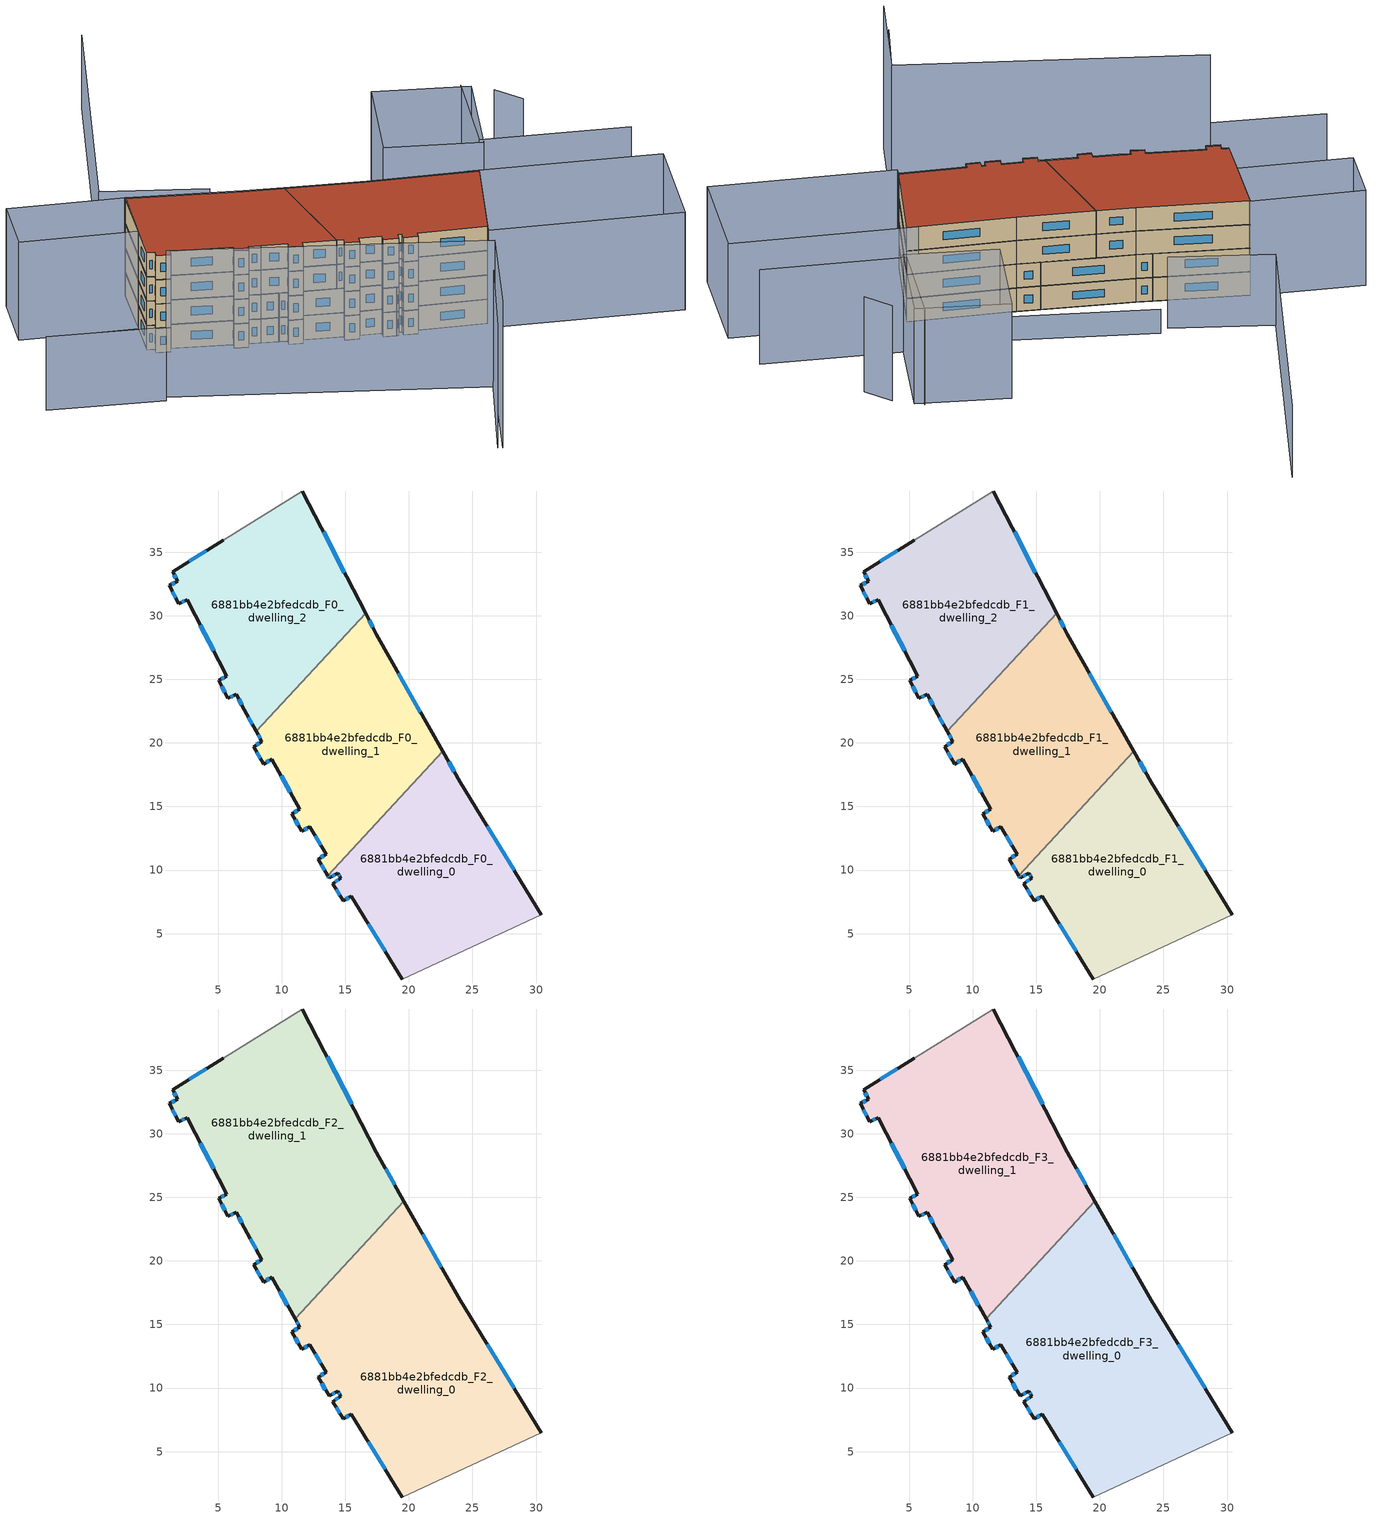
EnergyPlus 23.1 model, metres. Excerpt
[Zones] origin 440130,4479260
6881bb4e2bfedcdb_F0_dwelling_0
 floor ground (EU_floor_Construction): 30.42,6.48 24.03,16.91 22.66,19.33 13.62,9.57 13.73,9.38 14.4,9.75 14.63,9.37 14.02,8.93 14.83,7.58 15.48,7.96 19.48,1.43 z0
 wall outside (EU_wall_Construction): 22.66,19.33 24.03,16.91 30.42,6.48 / 19.48,1.43 15.48,7.96 14.83,7.58 14.02,8.93 14.63,9.37 14.4,9.75 13.73,9.38 13.62,9.57 z0:3
 wall adiabatic (EU_wall_Construction): 30.42,6.48 19.48,1.43 z0:3
 wall to 6881bb4e2bfedcdb_F0_dwelling_1 (EU_wall_Construction): 13.62,9.57 22.66,19.33 z0:3
 window (EU_Window_Construction): 14.22,9.08 14.43,9.23 / 14.55,9.5 14.48,9.63 / 14.18,9.63 13.95,9.5 / 13.7,9.44 13.66,9.5 / 23.12,18.52 23.57,17.72 / 26.16,13.43 28.28,9.97 / 18.14,3.61 16.81,5.77 / 15.26,7.83 15.05,7.71 / 14.56,8.03 14.29,8.48 z1:2
6881bb4e2bfedcdb_F0_dwelling_1
 floor ground (EU_floor_Construction): 13.62,9.57 22.66,19.33 17.43,28.54 16.59,30.18 8,20.9 8.44,20.09 7.79,19.71 8.56,18.33 9.22,18.71 11.41,14.79 10.78,14.44 11.58,13.04 12.21,13.41 13.51,11.24 12.85,10.86 z0
 wall outside (EU_wall_Construction): 16.59,30.18 17.43,28.54 22.66,19.33 / 13.62,9.57 12.85,10.86 13.51,11.24 12.21,13.41 11.58,13.04 10.78,14.44 11.41,14.79 9.22,18.71 8.56,18.33 7.79,19.71 8.44,20.09 8,20.9 z0:3
 wall to 6881bb4e2bfedcdb_F0_dwelling_2 (EU_wall_Construction): 8,20.9 16.59,30.18 z0:3
 window (EU_Window_Construction): 12,13.29 11.79,13.16 / 11.31,13.51 11.05,13.97 / 10.99,14.56 11.2,14.68 / 10.68,16.1 9.95,17.4 / 9,18.58 8.78,18.46 / 8.31,18.79 8.05,19.25 / 8.01,19.84 8.23,19.96 / 8.29,20.36 8.15,20.63 / 16.87,29.63 17.15,29.09 / 19.18,25.46 20.91,22.41 / 13.37,10 13.11,10.43 / 13.07,10.99 13.29,11.11 / 13.08,11.96 12.65,12.68 z1:2
6881bb4e2bfedcdb_F0_dwelling_2
 floor ground (EU_floor_Construction): 8,20.9 16.59,30.18 11.63,39.81 5.38,35.96 1.41,33.48 1.81,32.7 1.14,32.38 1.9,30.95 2.55,31.27 5.68,25.25 5.03,24.91 5.75,23.5 6.41,23.84 7.06,22.59 z0
 wall outside (EU_wall_Construction): 11.63,39.81 16.59,30.18 / 8,20.9 7.06,22.59 6.41,23.84 5.75,23.5 5.03,24.91 5.68,25.25 2.55,31.27 1.9,30.95 1.14,32.38 1.81,32.7 1.41,33.48 5.38,35.96 z0:3
 wall adiabatic (EU_wall_Construction): 5.38,35.96 11.63,39.81 z0:3
 window (EU_Window_Construction): 5.51,23.97 5.27,24.44 / 5.25,25.03 5.46,25.14 / 4.63,27.26 3.6,29.26 / 2.34,31.17 2.12,31.06 / 1.64,31.43 1.39,31.9 / 1.36,32.49 1.59,32.59 / 1.68,32.96 1.55,33.22 / 2.74,34.31 4.05,35.13 / 13.29,36.59 14.93,33.4 / 7.69,21.46 7.38,22.02 / 6.85,23.01 6.63,23.42 / 6.19,23.72 5.97,23.61 z1:2
6881bb4e2bfedcdb_F1_dwelling_0
 floor to 6881bb4e2bfedcdb_F0_dwelling_0 (EU_floor_Construction): 30.42,6.48 24.03,16.91 22.66,19.33 13.62,9.57 13.73,9.38 14.4,9.75 14.63,9.37 14.02,8.93 14.83,7.58 15.48,7.96 19.48,1.43 z3
 wall outside (EU_wall_Construction): 22.66,19.33 24.03,16.91 30.42,6.48 / 19.48,1.43 15.48,7.96 14.83,7.58 14.02,8.93 14.63,9.37 14.4,9.75 13.73,9.38 13.62,9.57 z3:6
 wall adiabatic (EU_wall_Construction): 30.42,6.48 19.48,1.43 z3:6
 wall to 6881bb4e2bfedcdb_F1_dwelling_1 (EU_wall_Construction): 13.62,9.57 22.66,19.33 z3:6
 window (EU_Window_Construction): 14.22,9.08 14.43,9.23 / 14.55,9.5 14.48,9.63 / 14.18,9.63 13.95,9.5 / 13.7,9.44 13.66,9.5 / 23.12,18.52 23.57,17.72 / 26.16,13.43 28.28,9.97 / 18.14,3.61 16.81,5.77 / 15.26,7.83 15.05,7.71 / 14.56,8.03 14.29,8.48 z4:5
6881bb4e2bfedcdb_F1_dwelling_1
 floor to 6881bb4e2bfedcdb_F0_dwelling_1 (EU_floor_Construction): 13.62,9.57 22.66,19.33 17.43,28.54 16.59,30.18 8,20.9 8.44,20.09 7.79,19.71 8.56,18.33 9.22,18.71 11.41,14.79 10.78,14.44 11.57,13.04 12.21,13.41 13.51,11.24 12.85,10.86 z3
 wall outside (EU_wall_Construction): 16.59,30.18 17.43,28.54 22.66,19.33 / 13.62,9.57 12.85,10.86 13.51,11.24 12.21,13.41 11.58,13.04 10.78,14.44 11.41,14.79 9.22,18.71 8.56,18.33 7.79,19.71 8.44,20.09 8,20.9 z3:6
 wall to 6881bb4e2bfedcdb_F1_dwelling_2 (EU_wall_Construction): 8,20.9 16.59,30.18 z3:6
 window (EU_Window_Construction): 12,13.29 11.79,13.16 / 11.31,13.51 11.05,13.97 / 10.99,14.56 11.2,14.68 / 10.68,16.1 9.95,17.4 / 9,18.58 8.78,18.46 / 8.31,18.79 8.05,19.25 / 8.01,19.84 8.23,19.96 / 8.29,20.36 8.15,20.63 / 16.87,29.63 17.15,29.09 / 19.18,25.46 20.91,22.41 / 13.37,10 13.11,10.43 / 13.07,10.99 13.29,11.11 / 13.08,11.96 12.65,12.68 z4:5
6881bb4e2bfedcdb_F1_dwelling_2
 floor to 6881bb4e2bfedcdb_F0_dwelling_2 (EU_floor_Construction): 8,20.9 16.59,30.18 11.63,39.81 5.38,35.96 1.41,33.48 1.81,32.7 1.14,32.38 1.9,30.95 2.55,31.27 5.68,25.25 5.03,24.91 5.75,23.5 6.41,23.84 7.06,22.59 z3
 wall outside (EU_wall_Construction): 11.63,39.81 16.59,30.18 / 8,20.9 7.06,22.59 6.41,23.84 5.75,23.5 5.03,24.91 5.68,25.25 2.55,31.27 1.9,30.95 1.14,32.38 1.81,32.7 1.41,33.48 5.38,35.96 z3:6
 wall adiabatic (EU_wall_Construction): 5.38,35.96 11.63,39.81 z3:6
 window (EU_Window_Construction): 5.51,23.97 5.27,24.44 / 5.25,25.03 5.46,25.14 / 4.63,27.26 3.6,29.26 / 2.34,31.17 2.12,31.06 / 1.64,31.43 1.39,31.9 / 1.36,32.49 1.59,32.59 / 1.68,32.96 1.55,33.22 / 2.74,34.31 4.05,35.13 / 13.29,36.59 14.93,33.4 / 7.69,21.46 7.38,22.02 / 6.85,23.01 6.63,23.42 / 6.19,23.72 5.97,23.61 z4:5
6881bb4e2bfedcdb_F2_dwelling_0
 floor to 6881bb4e2bfedcdb_F1_dwelling_0 (EU_floor_Construction): 30.42,6.48 24.03,16.91 22.66,19.33 13.62,9.57 13.73,9.38 14.4,9.75 14.63,9.37 14.02,8.93 14.83,7.58 15.48,7.96 19.48,1.43 z6
 floor to 6881bb4e2bfedcdb_F1_dwelling_1 (EU_floor_Construction): 13.62,9.57 22.66,19.33 19.61,24.69 11.05,15.44 11.41,14.79 10.78,14.44 11.57,13.04 12.21,13.41 13.51,11.24 12.85,10.86 z6
 wall outside (EU_wall_Construction): 19.61,24.69 24.03,16.91 30.42,6.48 / 19.48,1.43 15.48,7.96 14.83,7.58 14.02,8.93 14.63,9.37 14.4,9.75 13.73,9.38 12.85,10.86 13.51,11.24 12.21,13.41 11.58,13.04 10.78,14.44 11.41,14.79 11.05,15.44 z6:9
 wall adiabatic (EU_wall_Construction): 30.42,6.48 19.48,1.43 z6:9
 wall to 6881bb4e2bfedcdb_F2_dwelling_1 (EU_wall_Construction): 11.05,15.44 19.61,24.69 z6:9
 window (EU_Window_Construction): 14.22,9.08 14.43,9.23 / 14.55,9.5 14.48,9.63 / 14.18,9.63 13.95,9.5 / 13.44,9.88 13.15,10.37 / 13.07,10.99 13.29,11.11 / 13.08,11.96 12.65,12.68 / 12,13.29 11.79,13.16 / 11.31,13.51 11.05,13.97 / 10.99,14.56 11.2,14.68 / 11.29,15.01 11.17,15.22 / 21.09,22.09 22.55,19.51 / 26.16,13.43 28.28,9.97 / 18.14,3.61 16.81,5.77 / 15.26,7.83 15.05,7.71 / 14.56,8.03 14.29,8.48 z7:8
6881bb4e2bfedcdb_F2_dwelling_1
 floor to 6881bb4e2bfedcdb_F1_dwelling_1 (EU_floor_Construction): 11.05,15.44 19.61,24.69 17.43,28.54 16.59,30.18 8,20.9 8.44,20.09 7.79,19.71 8.56,18.33 9.22,18.71 z6
 floor to 6881bb4e2bfedcdb_F1_dwelling_2 (EU_floor_Construction): 8,20.9 16.59,30.18 11.63,39.81 5.38,35.96 1.41,33.48 1.81,32.7 1.14,32.38 1.9,30.95 2.55,31.27 5.68,25.25 5.03,24.91 5.75,23.5 6.41,23.84 7.06,22.59 z6
 wall outside (EU_wall_Construction): 11.63,39.81 17.43,28.54 19.61,24.69 / 11.05,15.44 9.22,18.71 8.56,18.33 7.79,19.71 8.44,20.09 7.06,22.59 6.41,23.84 5.75,23.5 5.03,24.91 5.68,25.25 2.55,31.27 1.9,30.95 1.14,32.38 1.81,32.7 1.41,33.48 5.38,35.96 z6:9
 wall adiabatic (EU_wall_Construction): 5.38,35.96 11.63,39.81 z6:9
 window (EU_Window_Construction): 8.01,19.84 8.23,19.96 / 7.98,20.93 7.52,21.75 / 6.85,23.01 6.63,23.42 / 6.19,23.72 5.97,23.61 / 5.51,23.97 5.27,24.44 / 5.25,25.03 5.46,25.14 / 4.63,27.26 3.6,29.26 / 2.34,31.17 2.12,31.06 / 1.64,31.43 1.39,31.9 / 1.36,32.49 1.59,32.59 / 1.68,32.96 1.55,33.22 / 2.74,34.31 4.05,35.13 / 13.57,36.05 15.49,32.31 / 18.16,27.26 18.88,25.98 / 10.44,16.53 9.83,17.61 / 9,18.58 8.78,18.46 / 8.31,18.79 8.05,19.25 z7:8
6881bb4e2bfedcdb_F3_dwelling_0
 floor to 6881bb4e2bfedcdb_F2_dwelling_0 (EU_floor_Construction): 30.42,6.48 24.03,16.91 19.61,24.69 11.05,15.44 11.41,14.79 10.78,14.44 11.57,13.04 12.21,13.41 13.51,11.24 12.85,10.86 13.73,9.38 14.4,9.75 14.63,9.37 14.02,8.93 14.83,7.58 15.48,7.96 19.48,1.43 z9
 wall outside (EU_wall_Construction): 19.61,24.69 24.03,16.91 30.42,6.48 / 19.48,1.43 15.48,7.96 14.83,7.58 14.02,8.93 14.63,9.37 14.4,9.75 13.73,9.38 12.85,10.86 13.51,11.24 12.21,13.41 11.58,13.04 10.78,14.44 11.41,14.79 11.05,15.44 z9:12
 wall adiabatic (EU_wall_Construction): 30.42,6.48 19.48,1.43 z9:12
 wall to 6881bb4e2bfedcdb_F3_dwelling_1 (EU_wall_Construction): 11.05,15.44 19.61,24.69 z9:12
 window (EU_Window_Construction): 14.22,9.08 14.43,9.23 / 14.55,9.5 14.48,9.63 / 14.18,9.63 13.95,9.5 / 13.44,9.88 13.15,10.37 / 13.07,10.99 13.29,11.11 / 13.08,11.96 12.65,12.68 / 12,13.29 11.79,13.16 / 11.31,13.51 11.05,13.97 / 10.99,14.56 11.2,14.68 / 11.29,15.01 11.17,15.22 / 21.09,22.09 22.55,19.51 / 26.16,13.43 28.28,9.97 / 18.14,3.61 16.81,5.77 / 15.26,7.83 15.05,7.71 / 14.56,8.03 14.29,8.48 z10:11
 roof outside (EU_roof_Construction): 24.03,16.91 30.42,6.48 19.48,1.43 15.48,7.96 14.83,7.58 14.02,8.93 14.63,9.37 14.4,9.75 13.73,9.38 12.85,10.86 13.51,11.24 12.21,13.41 11.58,13.04 10.78,14.44 11.41,14.79 11.05,15.44 19.61,24.69 z12
6881bb4e2bfedcdb_F3_dwelling_1
 floor to 6881bb4e2bfedcdb_F2_dwelling_1 (EU_floor_Construction): 11.05,15.44 19.61,24.69 17.43,28.54 11.63,39.81 5.38,35.96 1.41,33.48 1.81,32.7 1.14,32.38 1.9,30.95 2.55,31.27 5.68,25.25 5.03,24.91 5.75,23.5 6.41,23.84 7.06,22.59 8.44,20.09 7.79,19.71 8.56,18.33 9.22,18.71 z9
 wall outside (EU_wall_Construction): 11.63,39.81 17.43,28.54 19.61,24.69 / 11.05,15.44 9.22,18.71 8.56,18.33 7.79,19.71 8.44,20.09 7.06,22.59 6.41,23.84 5.75,23.5 5.03,24.91 5.68,25.25 2.55,31.27 1.9,30.95 1.14,32.38 1.81,32.7 1.41,33.48 5.38,35.96 z9:12
 wall adiabatic (EU_wall_Construction): 5.38,35.96 11.63,39.81 z9:12
 window (EU_Window_Construction): 8.01,19.84 8.23,19.96 / 7.98,20.93 7.52,21.75 / 6.85,23.01 6.63,23.42 / 6.19,23.72 5.97,23.61 / 5.51,23.97 5.27,24.44 / 5.25,25.03 5.46,25.14 / 4.63,27.26 3.6,29.26 / 2.34,31.17 2.12,31.06 / 1.64,31.43 1.39,31.9 / 1.36,32.49 1.59,32.59 / 1.68,32.96 1.55,33.22 / 2.74,34.31 4.05,35.13 / 13.57,36.05 15.49,32.31 / 18.16,27.26 18.88,25.98 / 10.44,16.53 9.83,17.61 / 9,18.58 8.78,18.46 / 8.31,18.79 8.05,19.25 z10:11
 roof outside (EU_roof_Construction): 11.63,39.81 17.43,28.54 19.61,24.69 11.05,15.44 9.22,18.71 8.56,18.33 7.79,19.71 8.44,20.09 7.06,22.59 6.41,23.84 5.75,23.5 5.03,24.91 5.68,25.25 2.55,31.27 1.9,30.95 1.14,32.38 1.81,32.7 1.41,33.48 5.38,35.96 z12
shading: 44.85,-5.41 36.57,8.75 / 36.57,8.75 46.84,14.75 / 46.48,7.46 47.29,11.08 / 31.37,17.76 42.2,23.22 / 42.2,23.22 47.05,13.59 / 47.05,13.59 36.21,8.14 / 36.21,8.14 31.37,17.76 / 29.77,7.58 40.67,-10.67 / 40.67,-10.67 29.66,-17.25 / 29.66,-17.25 18.76,1 / 18.76,1 29.77,7.58 / 5.38,35.96 -1.33,47.06 / -1.33,47.06 4.99,50.88 / 4.99,50.88 11.7,39.77 / 11.7,39.77 5.38,35.96 z0:12; 30.76,17.46 22.88,33.5 z0:3; -5.13,-8.93 6.63,-4.01 z0:15; -7.36,27.98 7.07,-4.04 / 7.07,-4.04 -4.92,-9.44 z0:18; -14.41,39.02 -8.01,27.74 / 21.58,33.86 16.82,44.74 / 16.82,44.74 47.73,58.25 z0:9
[Building]
EU S2 Campaign: North Axis=0; Terrain=City; Solar Distribution=FullExterior
[Site:Location]
Madrid: Latitude=40.5; Longitude=-3.5; Time Zone=1; Elevation=609
[SizingPeriod:WeatherFileDays]
AnnualSizingPeriod: Begin Month=1; Begin Day of Month=1; End Month=12; End Day of Month=31; Day of Week for Start Day=Monday; Use Weather File Daylight Saving Period=No; Use Weather File Rain and Snow Indicators=No
[MATERIAL]
EU_InternalMass_Material: Roughness=MediumRough; Thickness=0.1; Conductivity=1; Density=1800; Specific Heat=900; Thermal Absorptance=0.9; Solar Absorptance=0.7; Visible Absorptance=0.7
[MATERIAL:NOMASS] Roughness=MediumRough; Thermal Absorptance=0.9; Solar Absorptance=0.7; Visible Absorptance=0.7
Name | Thermal Resistance
EU_wall_NoMass | 0.459673
EU_roof_NoMass | 0.495815
EU_floor_NoMass | 0.788942
[WINDOWMATERIAL:SIMPLEGLAZINGSYSTEM]
EU_Window_SimpleGlazing: UFactor=4.26103; Solar Heat Gain Coefficient=0.85; Visible Transmittance=0.85
[CONSTRUCTION]
EU_wall_Construction: EU_wall_NoMass
EU_roof_Construction: EU_roof_NoMass
EU_floor_Construction: EU_floor_NoMass
EU_InternalMass_Construction: EU_InternalMass_Material
EU_Window_Construction: EU_Window_SimpleGlazing
[ZONE] Type=1; Multiplier=1; Ceiling Height=autocalculate; Floor Area=autocalculate; Part of Total Floor Area=Yes
Name | Volume
6881bb4e2bfedcdb_F0_dwelling_0 | 456.871
6881bb4e2bfedcdb_F1_dwelling_0 | 456.872
6881bb4e2bfedcdb_F2_dwelling_0 | 685.321
6881bb4e2bfedcdb_F3_dwelling_0 | 685.328
6881bb4e2bfedcdb_F0_dwelling_1; 6881bb4e2bfedcdb_F1_dwelling_1 | 456.877
6881bb4e2bfedcdb_F2_dwelling_1 | 685.315
6881bb4e2bfedcdb_F3_dwelling_1 | 685.316
6881bb4e2bfedcdb_F0_dwelling_2 | 456.893
6881bb4e2bfedcdb_F1_dwelling_2 | 456.892
[INTERNALMASS] Construction=EU_InternalMass_Construction
Name | Zone or ZoneList | Surface Area
6881bb4e2bfedcdb_F0_dwelling_0_EU_InternalMass | 6881bb4e2bfedcdb_F0_dwelling_0 | 152.291
6881bb4e2bfedcdb_F0_dwelling_1_EU_InternalMass | 6881bb4e2bfedcdb_F0_dwelling_1 | 152.292
6881bb4e2bfedcdb_F0_dwelling_2_EU_InternalMass | 6881bb4e2bfedcdb_F0_dwelling_2 | 152.298
6881bb4e2bfedcdb_F1_dwelling_0_EU_InternalMass | 6881bb4e2bfedcdb_F1_dwelling_0 | 152.291
6881bb4e2bfedcdb_F1_dwelling_1_EU_InternalMass | 6881bb4e2bfedcdb_F1_dwelling_1 | 152.292
6881bb4e2bfedcdb_F1_dwelling_2_EU_InternalMass | 6881bb4e2bfedcdb_F1_dwelling_2 | 152.298
6881bb4e2bfedcdb_F2_dwelling_0_EU_InternalMass | 6881bb4e2bfedcdb_F2_dwelling_0 | 228.443
6881bb4e2bfedcdb_F2_dwelling_1_EU_InternalMass | 6881bb4e2bfedcdb_F2_dwelling_1 | 228.439
6881bb4e2bfedcdb_F3_dwelling_0_EU_InternalMass | 6881bb4e2bfedcdb_F3_dwelling_0 | 228.443
6881bb4e2bfedcdb_F3_dwelling_1_EU_InternalMass | 6881bb4e2bfedcdb_F3_dwelling_1 | 228.439
[OTHEREQUIPMENT] Fuel Type=Electricity; Design Level Calculation Method=Watts/Area; Power per Zone Floor Area=1; Fraction Latent=0; Fraction Radiant=0; Fraction Lost=0; Carbon Dioxide Generation Rate=0; EndUse Subcategory=EU_Step8_InternalGains
Name | Zone or ZoneList or Space or SpaceList | Schedule
EU_Step8_InternalGain_6881bb4e2bfedcdb_F0_dwelling_0_f000 | 6881bb4e2bfedcdb_F0_dwelling_0 | EU_Step8_GainSchedule_6881bb4e2bfedcdb_F0_dwelling_0_f000
EU_Step8_InternalGain_6881bb4e2bfedcdb_F0_dwelling_1_f000 | 6881bb4e2bfedcdb_F0_dwelling_1 | EU_Step8_GainSchedule_6881bb4e2bfedcdb_F0_dwelling_1_f000
EU_Step8_InternalGain_6881bb4e2bfedcdb_F0_dwelling_2_f000 | 6881bb4e2bfedcdb_F0_dwelling_2 | EU_Step8_GainSchedule_6881bb4e2bfedcdb_F0_dwelling_2_f000
EU_Step8_InternalGain_6881bb4e2bfedcdb_F1_dwelling_0_f000 | 6881bb4e2bfedcdb_F1_dwelling_0 | EU_Step8_GainSchedule_6881bb4e2bfedcdb_F1_dwelling_0_f000
EU_Step8_InternalGain_6881bb4e2bfedcdb_F1_dwelling_1_f000 | 6881bb4e2bfedcdb_F1_dwelling_1 | EU_Step8_GainSchedule_6881bb4e2bfedcdb_F1_dwelling_1_f000
EU_Step8_InternalGain_6881bb4e2bfedcdb_F1_dwelling_2_f000 | 6881bb4e2bfedcdb_F1_dwelling_2 | EU_Step8_GainSchedule_6881bb4e2bfedcdb_F1_dwelling_2_f000
EU_Step8_InternalGain_6881bb4e2bfedcdb_F2_dwelling_0_f000 | 6881bb4e2bfedcdb_F2_dwelling_0 | EU_Step8_GainSchedule_6881bb4e2bfedcdb_F2_dwelling_0_f000
EU_Step8_InternalGain_6881bb4e2bfedcdb_F2_dwelling_1_f000 | 6881bb4e2bfedcdb_F2_dwelling_1 | EU_Step8_GainSchedule_6881bb4e2bfedcdb_F2_dwelling_1_f000
EU_Step8_InternalGain_6881bb4e2bfedcdb_F3_dwelling_0_f000 | 6881bb4e2bfedcdb_F3_dwelling_0 | EU_Step8_GainSchedule_6881bb4e2bfedcdb_F3_dwelling_0_f000
EU_Step8_InternalGain_6881bb4e2bfedcdb_F3_dwelling_1_f000 | 6881bb4e2bfedcdb_F3_dwelling_1 | EU_Step8_GainSchedule_6881bb4e2bfedcdb_F3_dwelling_1_f000
[ZONEVENTILATION:DESIGNFLOWRATE] Schedule=EU_AlwaysOn; Design Flow Rate Calculation Method=AirChanges/Hour; Air Changes per Hour=0.719161; Ventilation Type=Natural; Fan Pressure Rise=0; Fan Total Efficiency=1; Constant Term Coefficient=1; Temperature Term Coefficient=0; Velocity Term Coefficient=0; Velocity Squared Term Coefficient=0; Minimum Indoor Temperature=-100; Maximum Indoor Temperature=100; Delta Temperature=-100; Minimum Outdoor Temperature=-100; Maximum Outdoor Temperature=100; Maximum Wind Speed=40
Name | Zone or ZoneList or Space or SpaceList
EU_ConstantAir_6881bb4e2bfedcdb_F0_dwelling_0 | 6881bb4e2bfedcdb_F0_dwelling_0
EU_ConstantAir_6881bb4e2bfedcdb_F0_dwelling_1 | 6881bb4e2bfedcdb_F0_dwelling_1
EU_ConstantAir_6881bb4e2bfedcdb_F0_dwelling_2 | 6881bb4e2bfedcdb_F0_dwelling_2
EU_ConstantAir_6881bb4e2bfedcdb_F1_dwelling_0 | 6881bb4e2bfedcdb_F1_dwelling_0
EU_ConstantAir_6881bb4e2bfedcdb_F1_dwelling_1 | 6881bb4e2bfedcdb_F1_dwelling_1
EU_ConstantAir_6881bb4e2bfedcdb_F1_dwelling_2 | 6881bb4e2bfedcdb_F1_dwelling_2
EU_ConstantAir_6881bb4e2bfedcdb_F2_dwelling_0 | 6881bb4e2bfedcdb_F2_dwelling_0
EU_ConstantAir_6881bb4e2bfedcdb_F2_dwelling_1 | 6881bb4e2bfedcdb_F2_dwelling_1
EU_ConstantAir_6881bb4e2bfedcdb_F3_dwelling_0 | 6881bb4e2bfedcdb_F3_dwelling_0
EU_ConstantAir_6881bb4e2bfedcdb_F3_dwelling_1 | 6881bb4e2bfedcdb_F3_dwelling_1
[HVACTEMPLATE:THERMOSTAT] Constant Heating Setpoint=20; Constant Cooling Setpoint=50
EU_HeatOnly_6881bb4e2bfedcdb_F0_dwelling_0; EU_HeatOnly_6881bb4e2bfedcdb_F0_dwelling_1; EU_HeatOnly_6881bb4e2bfedcdb_F0_dwelling_2; EU_HeatOnly_6881bb4e2bfedcdb_F1_dwelling_0; EU_HeatOnly_6881bb4e2bfedcdb_F1_dwelling_1; EU_HeatOnly_6881bb4e2bfedcdb_F1_dwelling_2; EU_HeatOnly_6881bb4e2bfedcdb_F2_dwelling_0; EU_HeatOnly_6881bb4e2bfedcdb_F2_dwelling_1; EU_HeatOnly_6881bb4e2bfedcdb_F3_dwelling_0; EU_HeatOnly_6881bb4e2bfedcdb_F3_dwelling_1
[HVACTEMPLATE:ZONE:IDEALLOADSAIRSYSTEM] System Availability Schedule=EU_AlwaysOn; Maximum Heating Supply Air Temperature=50; Minimum Cooling Supply Air Temperature=13; Maximum Heating Supply Air Humidity Ratio=0.0156; Minimum Cooling Supply Air Humidity Ratio=0.0077; Heating Limit=NoLimit; Cooling Limit=NoLimit; Heating Availability Schedule=EU_AlwaysOn; Cooling Availability Schedule=EU_CoolingOff; Dehumidification Control Type=ConstantSensibleHeatRatio; Cooling Sensible Heat Ratio=0.7; Dehumidification Setpoint=60; Humidification Control Type=None; Humidification Setpoint=30; Outdoor Air Method=None; Outdoor Air Flow Rate per Person=0.00944; Outdoor Air Flow Rate per Zone Floor Area=0; Outdoor Air Flow Rate per Zone=0; Demand Controlled Ventilation Type=None; Outdoor Air Economizer Type=NoEconomizer; Heat Recovery Type=None; Sensible Heat Recovery Effectiveness=0.7; Latent Heat Recovery Effectiveness=0.65
Name | Template Thermostat
6881bb4e2bfedcdb_F0_dwelling_0 | EU_HeatOnly_6881bb4e2bfedcdb_F0_dwelling_0
6881bb4e2bfedcdb_F0_dwelling_1 | EU_HeatOnly_6881bb4e2bfedcdb_F0_dwelling_1
6881bb4e2bfedcdb_F0_dwelling_2 | EU_HeatOnly_6881bb4e2bfedcdb_F0_dwelling_2
6881bb4e2bfedcdb_F1_dwelling_0 | EU_HeatOnly_6881bb4e2bfedcdb_F1_dwelling_0
6881bb4e2bfedcdb_F1_dwelling_1 | EU_HeatOnly_6881bb4e2bfedcdb_F1_dwelling_1
6881bb4e2bfedcdb_F1_dwelling_2 | EU_HeatOnly_6881bb4e2bfedcdb_F1_dwelling_2
6881bb4e2bfedcdb_F2_dwelling_0 | EU_HeatOnly_6881bb4e2bfedcdb_F2_dwelling_0
6881bb4e2bfedcdb_F2_dwelling_1 | EU_HeatOnly_6881bb4e2bfedcdb_F2_dwelling_1
6881bb4e2bfedcdb_F3_dwelling_0 | EU_HeatOnly_6881bb4e2bfedcdb_F3_dwelling_0
6881bb4e2bfedcdb_F3_dwelling_1 | EU_HeatOnly_6881bb4e2bfedcdb_F3_dwelling_1
[SIZING:ZONE] Zone Cooling Design Supply Air Temperature Input Method=SupplyAirTemperature; Zone Cooling Design Supply Air Temperature=13; Zone Heating Design Supply Air Temperature Input Method=SupplyAirTemperature; Zone Heating Design Supply Air Temperature=50; Zone Cooling Design Supply Air Humidity Ratio=0.008; Zone Heating Design Supply Air Humidity Ratio=0.008; Cooling Design Air Flow Method=DesignDay; Cooling Design Air Flow Rate=0; Cooling Minimum Air Flow per Zone Floor Area=0.000762; Cooling Minimum Air Flow=0; Cooling Minimum Air Flow Fraction=0.2; Heating Design Air Flow Method=DesignDay; Heating Design Air Flow Rate=0; Heating Maximum Air Flow per Zone Floor Area=0.002032; Heating Maximum Air Flow=0.141576; Heating Maximum Air Flow Fraction=0.3; Account for Dedicated Outdoor Air System=No; Dedicated Outdoor Air System Control Strategy=NeutralSupplyAir; Dedicated Outdoor Air Low Setpoint Temperature for Design=autosize; Dedicated Outdoor Air High Setpoint Temperature for Design=autosize; Zone Load Sizing Method=Sensible Load Only No Latent Load; Zone Latent Cooling Design Supply Air Humidity Ratio Input Method=HumidityRatioDifference; Zone Cooling Design Supply Air Humidity Ratio Difference=0.005; Zone Latent Heating Design Supply Air Humidity Ratio Input Method=HumidityRatioDifference; Zone Humidification Design Supply Air Humidity Ratio Difference=0.005
6881bb4e2bfedcdb_F0_dwelling_0; 6881bb4e2bfedcdb_F0_dwelling_1; 6881bb4e2bfedcdb_F0_dwelling_2; 6881bb4e2bfedcdb_F1_dwelling_0; 6881bb4e2bfedcdb_F1_dwelling_1; 6881bb4e2bfedcdb_F1_dwelling_2; 6881bb4e2bfedcdb_F2_dwelling_0; 6881bb4e2bfedcdb_F2_dwelling_1; 6881bb4e2bfedcdb_F3_dwelling_0; 6881bb4e2bfedcdb_F3_dwelling_1
[SCHEDULE:CONSTANT]
Name | Hourly Value
EU_AlwaysOn | 1
EU_CoolingOff | 0
[SCHEDULE:FILE] Column Number=1; Rows to Skip at Top=0; Number of Hours of Data=8760; Column Separator=Comma; Interpolate to Timestep=No; Minutes per Item=60; Adjust Schedule for Daylight Savings=Yes
Name | File
EU_Step8_GainSchedule_6881bb4e2bfedcdb_F0_dwelling_0_f000 | ../../schedules/6881bb4e2bfedcdb/6881bb4e2bfedcdb_F0_dwelling_0_f000_gain.csv
EU_Step8_GainSchedule_6881bb4e2bfedcdb_F0_dwelling_1_f000 | ../../schedules/6881bb4e2bfedcdb/6881bb4e2bfedcdb_F0_dwelling_1_f000_gain.csv
EU_Step8_GainSchedule_6881bb4e2bfedcdb_F0_dwelling_2_f000 | ../../schedules/6881bb4e2bfedcdb/6881bb4e2bfedcdb_F0_dwelling_2_f000_gain.csv
EU_Step8_GainSchedule_6881bb4e2bfedcdb_F1_dwelling_0_f000 | ../../schedules/6881bb4e2bfedcdb/6881bb4e2bfedcdb_F1_dwelling_0_f000_gain.csv
EU_Step8_GainSchedule_6881bb4e2bfedcdb_F1_dwelling_1_f000 | ../../schedules/6881bb4e2bfedcdb/6881bb4e2bfedcdb_F1_dwelling_1_f000_gain.csv
EU_Step8_GainSchedule_6881bb4e2bfedcdb_F1_dwelling_2_f000 | ../../schedules/6881bb4e2bfedcdb/6881bb4e2bfedcdb_F1_dwelling_2_f000_gain.csv
EU_Step8_GainSchedule_6881bb4e2bfedcdb_F2_dwelling_0_f000 | ../../schedules/6881bb4e2bfedcdb/6881bb4e2bfedcdb_F2_dwelling_0_f000_gain.csv
EU_Step8_GainSchedule_6881bb4e2bfedcdb_F2_dwelling_1_f000 | ../../schedules/6881bb4e2bfedcdb/6881bb4e2bfedcdb_F2_dwelling_1_f000_gain.csv
EU_Step8_GainSchedule_6881bb4e2bfedcdb_F3_dwelling_0_f000 | ../../schedules/6881bb4e2bfedcdb/6881bb4e2bfedcdb_F3_dwelling_0_f000_gain.csv
EU_Step8_GainSchedule_6881bb4e2bfedcdb_F3_dwelling_1_f000 | ../../schedules/6881bb4e2bfedcdb/6881bb4e2bfedcdb_F3_dwelling_1_f000_gain.csv
